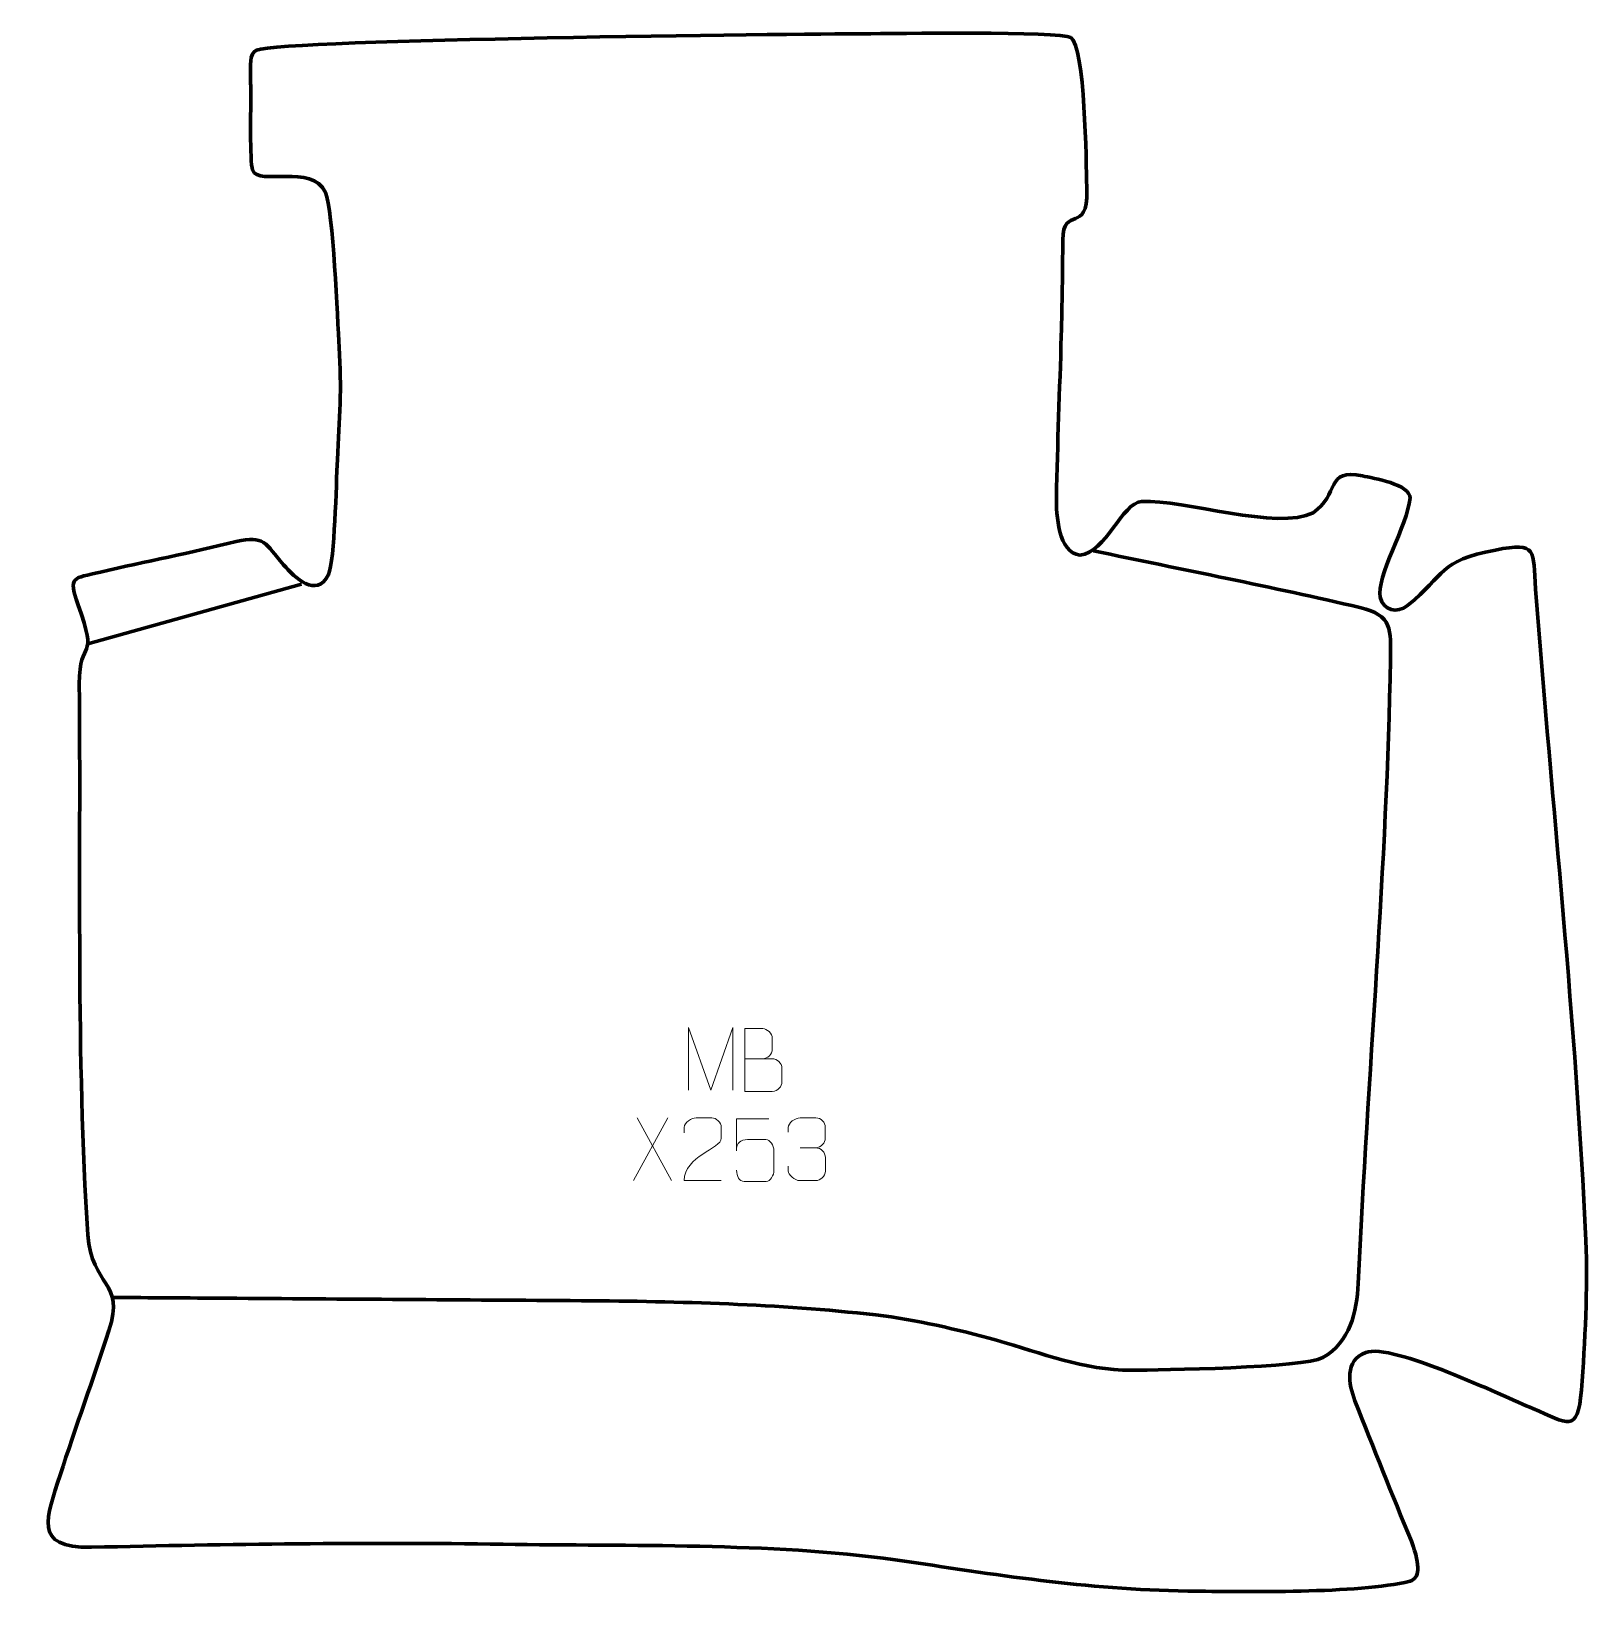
# Model space of a CAD drawing. Header units: millimetres. Extents: x -540 to 78, y -16 to 605.
import ezdxf

# ---------------------------------------------------------------- set-up
doc = ezdxf.new("R2010")
doc.units = ezdxf.units.MM
doc.header["$MEASUREMENT"] = 0
doc.layers.add('layer 2', color=7, linetype='Continuous')
doc.layers.add('layer 3', color=7, linetype='Continuous')

msp = doc.modelspace()

# ---------------------------------------------------------------- linework, layer by layer
at = {"layer": 'layer 2', "color": 142, "lineweight": 158}
msp.add_open_spline([(-118.083, 398.8897), (-82.9854, 391.4719), (-47.0405, 384.4807), (-12.1794, 376.3472), (-12.1794, 376.3472), (0.8018, 373.3185), (0.0923, 367.4171), (-0.0937, 355.6784), (-0.0937, 355.6784), (-1.3805, 274.4363), (-9.187, 189.401), (-12.8786, 107.6182), (-12.8786, 107.6182), (-13.3887, 96.2912), (-16.1834, 84.2529), (-26.9284, 78.202), (-26.9284, 78.202), (-34.3831, 74.0039), (-91.7814, 73.2549), (-103.0423, 73.1479), (-103.0423, 73.1479), (-122.2041, 73.0394), (-138.4672, 80.0016), (-156.6515, 85.0324), (-156.6515, 85.0324), (-172.7554, 89.4876), (-188.0681, 93.1051), (-204.692, 95.1494), (-204.692, 95.1494), (-244.2576, 99.4924), (-281.9126, 100.5032), (-321.7204, 100.7785), (-321.7204, 100.7785), (-368.8376, 101.1039), (-415.9549, 101.43), (-463.0721, 101.7557), (-463.0721, 101.7557), (-478.1096, 101.8597), (-493.147, 101.9636), (-508.1844, 102.0676)], degree=3, knots=[0, 0, 0, 0, 0.09090909, 0.09090909, 0.09090909, 0.09090909, 0.18181818, 0.18181818, 0.18181818, 0.18181818, 0.27272727, 0.27272727, 0.27272727, 0.27272727, 0.36363636, 0.36363636, 0.36363636, 0.36363636, 0.45454545, 0.45454545, 0.45454545, 0.45454545, 0.54545455, 0.54545455, 0.54545455, 0.54545455, 0.63636364, 0.63636364, 0.63636364, 0.63636364, 0.72727273, 0.72727273, 0.72727273, 0.72727273, 0.81818182, 0.81818182, 0.81818182, 0.81818182, 1, 1, 1, 1], dxfattribs=at)
msp.add_open_spline([(-517.9758, 361.8562), (-517.9758, 361.8562), (-433.0041, 385.5944), (-433.0041, 385.5944)], degree=3, dxfattribs=at)
at = {"layer": 'layer 3', "color": 242, "lineweight": 158}
msp.add_open_spline([(-453.2387, 588.3765), (-453.2845, 591.0359), (-453.8318, 596.6582), (-450.8396, 597.915), (-450.8396, 597.915), (-438.894, 602.2751), (-235.1659, 604.3062), (-209.2108, 604.4395), (-209.2108, 604.4395), (-198.6908, 604.5049), (-131.1026, 605.4232), (-127.1724, 602.98), (-127.1724, 602.98), (-121.4033, 599.3938), (-121.0674, 552.7967), (-120.7854, 543.6668), (-120.7854, 543.6668), (-120.7854, 543.6668), (-120.7387, 542.1548), (-120.7387, 542.1548), (-120.7387, 542.1548), (-120.3429, 524.5094), (-130.2122, 536.5017), (-130.3232, 522.4441), (-130.3232, 522.4441), (-130.4225, 509.8639), (-130.5882, 496.9045), (-130.9217, 484.3369), (-130.9217, 484.3369), (-131.5564, 462.9217), (-132.4612, 441.3786), (-132.8512, 419.9749), (-132.8512, 419.9749), (-132.9663, 413.6569), (-132.1006, 397.8091), (-123.4907, 397.2157), (-123.4907, 397.2157), (-113.1315, 398.018), (-106.8722, 418.047), (-98.9332, 418.5016), (-98.9332, 418.5016), (-82.268, 419.4562), (-44.6658, 406.6763), (-30.8273, 414.0449), (-30.8273, 414.0449), (-20.3081, 420.9536), (-25.9974, 431.9562), (-11.211, 428.6725), (-11.211, 428.6725), (-6.983, 427.7649), (7.8944, 425.3867), (7.7172, 419.7534), (7.7172, 419.7534), (6.7946, 409.4488), (-6.0103, 387.8635), (-4.14, 380.4364), (-4.14, 380.4364), (-2.7904, 375.0774), (2.3761, 373.8326), (6.7516, 377.0948), (6.7516, 377.0948), (22.1012, 389.7208), (18.8656, 394.7707), (41.6893, 399.1985), (41.6893, 399.1985), (58.6166, 402.4823), (56.4544, 399.1806), (57.6218, 383.6859), (57.6218, 383.6859), (64.2638, 297.5371), (73.6565, 211.002), (77.6222, 124.7372), (77.6222, 124.7372), (78.3615, 105.6434), (77.3268, 84.3568), (75.8288, 65.2661), (75.8288, 65.2661), (74.4428, 47.6017), (70.4925, 52.0766), (56.5208, 57.889), (56.5208, 57.889), (44.5544, 62.9424), (0.5586, 84.0346), (-9.878, 80.2132), (-9.878, 80.2132), (-18.3932, 77.0953), (-16.7538, 67.5712), (-14.1698, 60.963), (-14.1698, 60.963), (-6.7879, 42.1924), (0.4727, 23.7185), (8.3488, 5.1336), (8.3488, 5.1336), (11.9535, -5.4102), (11.5575, -9.276), (7.719, -10.7675), (7.719, -10.7675), (-13.077, -15.7173), (-57.6155, -14.8952), (-80.6057, -14.6759), (-80.6057, -14.6759), (-121.7191, -13.9557), (-156.713, -8.2084), (-197.004, -2.177), (-197.004, -2.177), (-247.2505, 4.6693), (-301.8945, 3.1216), (-352.8135, 3.9736), (-352.8135, 3.9736), (-407.445, 4.818), (-461.7885, 3.9505), (-516.3982, 2.7818), (-516.3982, 2.7818), (-540.4059, 2.268), (-534.0482, 15.0551), (-528.9498, 31.3891), (-528.9498, 31.3891), (-522.7496, 50.6867), (-515.7805, 69.6677), (-509.5124, 88.8672), (-509.5124, 88.8672), (-502.9656, 108.92), (-516.4526, 106.0194), (-517.8831, 126.9936), (-517.8831, 126.9936), (-522.626, 196.5297), (-520.6262, 275.5313), (-521.3231, 345.9711), (-521.3231, 345.9711), (-521.3939, 364.9237), (-513.3081, 353.7866), (-521.8656, 377.6921), (-521.8656, 377.6921), (-525.8435, 388.8042), (-523.7506, 387.8941), (-512.9144, 390.4202), (-512.9144, 390.4202), (-494.8466, 394.6071), (-476.955, 398.0879), (-458.9005, 402.5686), (-458.9005, 402.5686), (-447.6783, 405.1338), (-447.5386, 401.9406), (-440.0715, 393.3003), (-440.0715, 393.3003), (-435.6971, 388.2387), (-427.0775, 379.7894), (-422.2084, 389.4123), (-422.2084, 389.4123), (-419.7852, 395.3662), (-419.188, 425.3669), (-418.6992, 435.1059), (-418.6992, 435.1059), (-417.8435, 451.4669), (-416.9075, 463.228), (-418.0252, 479.8452), (-418.0252, 479.8452), (-418.7041, 490.6222), (-420.3352, 534.4414), (-423.4617, 541.3144), (-423.4617, 541.3144), (-428.8651, 553.1931), (-450.0376, 543.5872), (-452.4021, 550.2717), (-452.4021, 550.2717), (-453.6404, 553.7724), (-453.0678, 575.403), (-453.1316, 580.895), (-453.1316, 580.895), (-453.1605, 583.3892), (-453.1975, 585.8825), (-453.2387, 588.3765)], degree=3, knots=[0, 0, 0, 0, 0.02272727, 0.02272727, 0.02272727, 0.02272727, 0.04545455, 0.04545455, 0.04545455, 0.04545455, 0.06818182, 0.06818182, 0.06818182, 0.06818182, 0.09090909, 0.09090909, 0.09090909, 0.09090909, 0.11363636, 0.11363636, 0.11363636, 0.11363636, 0.13636364, 0.13636364, 0.13636364, 0.13636364, 0.15909091, 0.15909091, 0.15909091, 0.15909091, 0.18181818, 0.18181818, 0.18181818, 0.18181818, 0.20454545, 0.20454545, 0.20454545, 0.20454545, 0.22727273, 0.22727273, 0.22727273, 0.22727273, 0.25, 0.25, 0.25, 0.25, 0.27272727, 0.27272727, 0.27272727, 0.27272727, 0.29545455, 0.29545455, 0.29545455, 0.29545455, 0.31818182, 0.31818182, 0.31818182, 0.31818182, 0.34090909, 0.34090909, 0.34090909, 0.34090909, 0.36363636, 0.36363636, 0.36363636, 0.36363636, 0.38636364, 0.38636364, 0.38636364, 0.38636364, 0.40909091, 0.40909091, 0.40909091, 0.40909091, 0.43181818, 0.43181818, 0.43181818, 0.43181818, 0.45454545, 0.45454545, 0.45454545, 0.45454545, 0.47727273, 0.47727273, 0.47727273, 0.47727273, 0.5, 0.5, 0.5, 0.5, 0.52272727, 0.52272727, 0.52272727, 0.52272727, 0.54545455, 0.54545455, 0.54545455, 0.54545455, 0.56818182, 0.56818182, 0.56818182, 0.56818182, 0.59090909, 0.59090909, 0.59090909, 0.59090909, 0.61363636, 0.61363636, 0.61363636, 0.61363636, 0.63636364, 0.63636364, 0.63636364, 0.63636364, 0.65909091, 0.65909091, 0.65909091, 0.65909091, 0.68181818, 0.68181818, 0.68181818, 0.68181818, 0.70454545, 0.70454545, 0.70454545, 0.70454545, 0.72727273, 0.72727273, 0.72727273, 0.72727273, 0.75, 0.75, 0.75, 0.75, 0.77272727, 0.77272727, 0.77272727, 0.77272727, 0.79545455, 0.79545455, 0.79545455, 0.79545455, 0.81818182, 0.81818182, 0.81818182, 0.81818182, 0.84090909, 0.84090909, 0.84090909, 0.84090909, 0.86363636, 0.86363636, 0.86363636, 0.86363636, 0.88636364, 0.88636364, 0.88636364, 0.88636364, 0.90909091, 0.90909091, 0.90909091, 0.90909091, 0.93181818, 0.93181818, 0.93181818, 0.93181818, 0.95454545, 0.95454545, 0.95454545, 0.95454545, 1, 1, 1, 1], dxfattribs=at)
at = {"layer": 'layer 3', "color": 250, "lineweight": 9}
for points, knots in [([(-279.1819, 184.4787), (-279.1819, 184.4787), (-279.1819, 209.4366), (-279.1819, 209.4366), (-279.1819, 209.4366), (-279.1819, 209.4366), (-270.2568, 184.4787), (-270.2568, 184.4787), (-270.2568, 184.4787), (-270.2568, 184.4787), (-261.4969, 209.4361), (-261.4969, 209.4361), (-261.4969, 209.4361), (-261.4969, 209.4361), (-261.4969, 184.4787), (-261.4969, 184.4787)], [0, 0, 0, 0, 0.2, 0.2, 0.2, 0.2, 0.4, 0.4, 0.4, 0.4, 0.6, 0.6, 0.6, 0.6, 1, 1, 1, 1]), ([(-256.7419, 196.9574), (-253.1033, 196.9578), (-249.5162, 196.9578), (-245.8768, 196.9574), (-245.8768, 196.9574), (-243.9014, 196.9401), (-241.9778, 195.204), (-241.9778, 193.1544), (-241.9778, 193.1544), (-241.9782, 192.0258), (-241.9782, 188.9764), (-241.9778, 187.8475), (-241.9778, 187.8475), (-241.9602, 185.9896), (-243.5023, 183.9757), (-245.8238, 183.9926), (-245.8238, 183.9926), (-249.4636, 183.993), (-253.103, 183.993), (-256.7419, 183.9926), (-256.7419, 183.9926), (-256.7419, 192.3109), (-256.7419, 200.6287), (-256.7419, 208.9462), (-256.7419, 208.9462), (-254.3682, 208.9462), (-251.9941, 208.9462), (-249.6199, 208.9462), (-249.6199, 208.9462), (-247.9391, 208.9638), (-245.8423, 207.0533), (-245.8246, 205.0909), (-245.8246, 205.0909), (-245.825, 203.0248), (-245.825, 202.8788), (-245.8246, 200.8123), (-245.8246, 200.8123), (-245.8073, 198.7462), (-247.6618, 196.9401), (-249.6718, 196.9574)], [0, 0, 0, 0, 0.09090909, 0.09090909, 0.09090909, 0.09090909, 0.18181818, 0.18181818, 0.18181818, 0.18181818, 0.27272727, 0.27272727, 0.27272727, 0.27272727, 0.36363636, 0.36363636, 0.36363636, 0.36363636, 0.45454545, 0.45454545, 0.45454545, 0.45454545, 0.54545455, 0.54545455, 0.54545455, 0.54545455, 0.63636364, 0.63636364, 0.63636364, 0.63636364, 0.72727273, 0.72727273, 0.72727273, 0.72727273, 0.81818182, 0.81818182, 0.81818182, 0.81818182, 1, 1, 1, 1]), ([(-266.0744, 148.499), (-270.9888, 148.4993), (-275.9032, 148.4993), (-280.8173, 148.499), (-280.8173, 148.499), (-280.8173, 158.4313), (-266.1663, 161.0725), (-266.0744, 165.3828), (-266.0744, 165.3828), (-266.0747, 166.8069), (-266.0747, 168.2306), (-266.0744, 169.6539), (-266.0744, 169.6539), (-266.0913, 171.731), (-268.2141, 173.4558), (-269.8851, 173.4731), (-269.8851, 173.4731), (-271.9583, 173.4727), (-274.0312, 173.4727), (-276.1036, 173.4731), (-276.1036, 173.4731), (-277.9257, 173.4896), (-280.7504, 171.6975), (-280.8173, 169.6039), (-280.8173, 169.6039), (-280.8173, 169.6039), (-280.8173, 167.5491), (-280.8173, 167.5491)], [0, 0, 0, 0, 0.125, 0.125, 0.125, 0.125, 0.25, 0.25, 0.25, 0.25, 0.375, 0.375, 0.375, 0.375, 0.5, 0.5, 0.5, 0.5, 0.625, 0.625, 0.625, 0.625, 0.75, 0.75, 0.75, 0.75, 1, 1, 1, 1]), ([(-247.229, 173.0651), (-247.229, 173.0651), (-260.0807, 173.0651), (-260.0807, 173.0651), (-260.0807, 173.0651), (-260.0804, 168.8345), (-260.0804, 164.6036), (-260.0807, 160.3724), (-260.0807, 160.3724), (-260.081, 163.6825), (-258.45, 164.7543), (-255.638, 164.8148), (-255.638, 164.8148), (-253.1984, 164.8151), (-250.7589, 164.8151), (-248.3197, 164.8148), (-248.3197, 164.8148), (-246.6699, 164.8216), (-245.195, 162.4411), (-245.1665, 160.3724), (-245.1665, 160.3724), (-245.1668, 157.7851), (-245.1668, 155.1975), (-245.1665, 152.6098), (-245.1665, 152.6098), (-245.1203, 150.6504), (-246.6197, 148.2141), (-248.2456, 148.1556), (-248.2456, 148.1556), (-250.2021, 148.1559), (-255.0971, 148.1559), (-257.0541, 148.1556), (-257.0541, 148.1556), (-258.8996, 148.1468), (-260.0067, 150.1116), (-260.0275, 152.6627)], [0, 0, 0, 0, 0.1, 0.1, 0.1, 0.1, 0.2, 0.2, 0.2, 0.2, 0.3, 0.3, 0.3, 0.3, 0.4, 0.4, 0.4, 0.4, 0.5, 0.5, 0.5, 0.5, 0.6, 0.6, 0.6, 0.6, 0.7, 0.7, 0.7, 0.7, 0.8, 0.8, 0.8, 0.8, 1, 1, 1, 1]), ([(-239.4669, 167.7785), (-239.4669, 167.7785), (-239.4669, 169.6357), (-239.4669, 169.6357), (-239.4669, 169.6357), (-239.4812, 171.3776), (-236.8167, 173.4957), (-234.7576, 173.473), (-234.7576, 173.473), (-232.6935, 173.473), (-230.6295, 173.473), (-228.5658, 173.473), (-228.5658, 173.473), (-226.3713, 173.4818), (-224.773, 171.635), (-224.7286, 169.7229), (-224.7286, 169.7229), (-224.729, 168.2878), (-224.729, 166.8527), (-224.7286, 165.4172), (-224.7286, 165.4172), (-224.7772, 163.7637), (-226.3798, 161.5337), (-228.5781, 161.5437), (-228.5781, 161.5437), (-226.3744, 161.5325), (-224.7664, 159.7293), (-224.7124, 157.6698), (-224.7124, 157.6698), (-224.7128, 155.8851), (-224.7128, 154.1004), (-224.7124, 152.3153), (-224.7124, 152.3153), (-224.7023, 150.2539), (-226.7572, 148.4908), (-228.5781, 148.4989), (-228.5781, 148.4989), (-230.6434, 148.4992), (-232.7086, 148.4992), (-234.7742, 148.4989), (-234.7742, 148.4989), (-236.9428, 148.5104), (-239.4738, 150.9106), (-239.4924, 152.3724), (-239.4924, 152.3724), (-239.4924, 152.3724), (-239.4924, 154.281), (-239.4924, 154.281)], [0, 0, 0, 0, 0.07692308, 0.07692308, 0.07692308, 0.07692308, 0.15384615, 0.15384615, 0.15384615, 0.15384615, 0.23076923, 0.23076923, 0.23076923, 0.23076923, 0.30769231, 0.30769231, 0.30769231, 0.30769231, 0.38461538, 0.38461538, 0.38461538, 0.38461538, 0.46153846, 0.46153846, 0.46153846, 0.46153846, 0.53846154, 0.53846154, 0.53846154, 0.53846154, 0.61538462, 0.61538462, 0.61538462, 0.61538462, 0.69230769, 0.69230769, 0.69230769, 0.69230769, 0.76923077, 0.76923077, 0.76923077, 0.76923077, 0.84615385, 0.84615385, 0.84615385, 0.84615385, 1, 1, 1, 1])]:
    msp.add_open_spline(points, degree=3, knots=knots, dxfattribs=at)
for points in [[(-287.3028, 173.4629), (-287.3028, 173.4629), (-301.0434, 148.5671), (-301.0434, 148.5671)], [(-299.5888, 173.4629), (-299.5888, 173.4629), (-285.8482, 148.5094), (-285.8482, 148.5094)], [(-234.7572, 161.5333), (-234.7572, 161.5333), (-228.5608, 161.5333), (-228.5608, 161.5333)]]:
    msp.add_open_spline(points, degree=3, dxfattribs=at)

doc.saveas('drawing.dxf')
